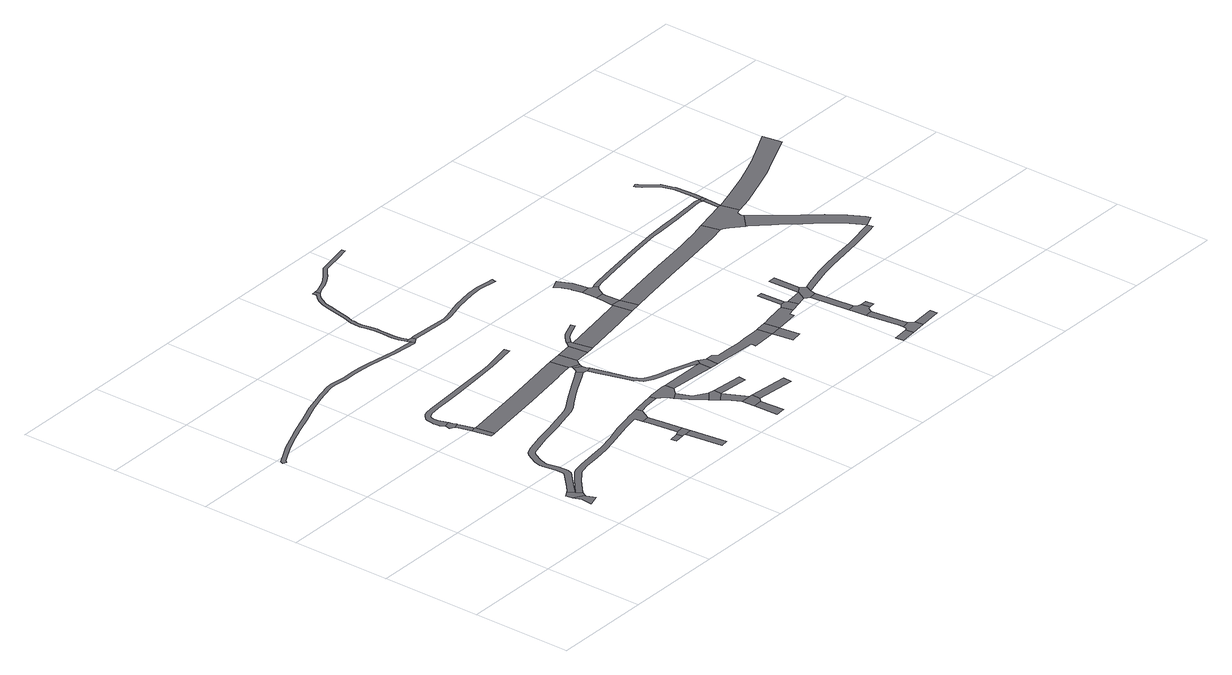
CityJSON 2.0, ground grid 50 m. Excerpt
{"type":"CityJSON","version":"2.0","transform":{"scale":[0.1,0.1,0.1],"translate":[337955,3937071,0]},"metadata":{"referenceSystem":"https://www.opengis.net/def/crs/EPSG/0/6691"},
"CityObjects":{
"road1":{"type":"Road","attributes":{"RoadStructureAttribute.sectionType":"1"},"geometry":[{"type":"MultiSurface","lod":"1","boundaries":[[[0,1,2,3,4,5]]]}]},
"road2":{"type":"Road","geometry":[{"type":"MultiSurface","lod":"1","boundaries":[[[0,5,6,7,8,9,10,11]]]}]},
"road3":{"type":"Road","geometry":[{"type":"MultiSurface","lod":"1","boundaries":[[[12,13,14,15,16,17,18,19,20]]]}]},
"road4":{"type":"Road","geometry":[{"type":"MultiSurface","lod":"1","boundaries":[[[21,22,23,24,25,26]]]}]},
"road5":{"type":"Road","attributes":{"RoadStructureAttribute.sectionType":"1"},"geometry":[{"type":"MultiSurface","lod":"1","boundaries":[[[21,27,17,16,28,22]]]}]},
"road6":{"type":"Road","attributes":{"RoadStructureAttribute.sectionType":"1"},"geometry":[{"type":"MultiSurface","lod":"1","boundaries":[[[29,30,31,32,33,34,35,36,37,38,39,40,41,42,43,44,45,46,47,48,49,50,51,52,53,54,55,56,57,58,59,60,61,62,63,64,65,66,67,68,69,70,71,72,73]]]}]},
"road7":{"type":"Road","attributes":{"RoadStructureAttribute.sectionType":"1"},"geometry":[{"type":"MultiSurface","lod":"1","boundaries":[[[74,75,76,77,78,79,80,81,82,83,84,85,86,87,88,89,7,6,90,91,92,93,94,95,96,97,98,99,100,101,102,103,104,105]]]}]},
"road8":{"type":"Road","attributes":{"RoadStructureAttribute.sectionType":"1"},"geometry":[{"type":"MultiSurface","lod":"1","boundaries":[[[106,107,108,109,110,111,112,113,114,115,116,117,118,119,120,121,122,123,124,125,126,127,9,8,128,129,130,131,132,133,134,135,136,137,138,139,140,141,142,143,144,145,146,147,148,149,150]]]}]},
"road9":{"type":"Road","geometry":[{"type":"MultiSurface","lod":"1","boundaries":[[[151,152,153,154]]]}]},
"road10":{"type":"Road","attributes":{"RoadStructureAttribute.sectionType":"1"},"geometry":[{"type":"MultiSurface","lod":"1","boundaries":[[[155,156,157,158]]]}]},
"road11":{"type":"Road","geometry":[{"type":"MultiSurface","lod":"1","boundaries":[[[157,159,160,161,154,153,162,163,158]]]}]},
"road12":{"type":"Road","attributes":{"RoadStructureAttribute.sectionType":"1"},"geometry":[{"type":"MultiSurface","lod":"1","boundaries":[[[164,165,166,167,168,169,170,171,172,173,174,175,176,177,178,179,180,181,182,183,184,185,186,187,188,189,190,191,192,193,12,20]]]}]},
"road13":{"type":"Road","attributes":{"function":"2","RoadStructureAttribute.sectionType":"1"},"geometry":[{"type":"MultiSurface","lod":"1","boundaries":[[[194,195,196,197,198,199,200,201,202,203,204,26,25]]]}]},
"road14":{"type":"Road","attributes":{"RoadStructureAttribute.sectionType":"1"},"geometry":[{"type":"MultiSurface","lod":"1","boundaries":[[[205,206,104,103,207,208,161,160]]]}]},
"road15":{"type":"Road","geometry":[{"type":"MultiSurface","lod":"1","boundaries":[[[209,74,105,210,211,212,213,214]]]}]},
"road16":{"type":"Road","geometry":[{"type":"MultiSurface","lod":"1","boundaries":[[[213,215,216,217,218,219,220,221,222,223,214]]]}]},
"road17":{"type":"Road","geometry":[{"type":"MultiSurface","lod":"1","boundaries":[[[224,225,226,227,228,229,29,73]]]}]},
"road18":{"type":"Road","attributes":{"RoadStructureAttribute.sectionType":"1"},"geometry":[{"type":"MultiSurface","lod":"1","boundaries":[[[230,231,218,217,232,233,234,235]]]}]},
"road19":{"type":"Road","attributes":{"RoadStructureAttribute.sectionType":"1"},"geometry":[{"type":"MultiSurface","lod":"1","boundaries":[[[236,237,238,239]]]}]},
"road20":{"type":"Road","geometry":[{"type":"MultiSurface","lod":"1","boundaries":[[[240,241,242,230,235]]]}]},
"road21":{"type":"Road","geometry":[{"type":"MultiSurface","lod":"1","boundaries":[[[243,150,149,244,245,246,247,248]]]}]},
"road22":{"type":"Road","attributes":{"RoadStructureAttribute.sectionType":"1"},"geometry":[{"type":"MultiSurface","lod":"1","boundaries":[[[249,250,248,247,251,252,253]]]}]},
"road23":{"type":"Road","attributes":{"RoadStructureAttribute.sectionType":"1"},"geometry":[{"type":"MultiSurface","lod":"1","boundaries":[[[240,254,255,256,257,241]]]}]},
"road24":{"type":"Road","geometry":[{"type":"MultiSurface","lod":"1","boundaries":[[[236,239,258,259,257,256]]]}]},
"road25":{"type":"Road","geometry":[{"type":"MultiSurface","lod":"1","boundaries":[[[252,260,261,262,199,198,263,253]]]}]},
"road26":{"type":"Road","geometry":[{"type":"MultiSurface","lod":"1","boundaries":[[[264,265,266,267,268,269,270,271,272,273,274,275,276,277,278,279,280,281,282,283,284,228,227,285,286,287,288,289,290,291,292,293,294,295,296,297,298,299,300,301,302,303]]]}]},
"road27":{"type":"Road","attributes":{"RoadStructureAttribute.sectionType":"1"},"geometry":[{"type":"MultiSurface","lod":"1","boundaries":[[[304,305,242,241]]]}]},
"road28":{"type":"Road","attributes":{"function":"2","RoadStructureAttribute.sectionType":"1"},"geometry":[{"type":"MultiSurface","lod":"1","boundaries":[[[306,307,262,261]]]}]},
"road29":{"type":"Road","attributes":{"RoadStructureAttribute.sectionType":"1"},"geometry":[{"type":"MultiSurface","lod":"1","boundaries":[[[308,309,310,311,220,219]]]}]},
"road30":{"type":"Road","attributes":{"RoadStructureAttribute.sectionType":"1"},"geometry":[{"type":"MultiSurface","lod":"1","boundaries":[[[244,312,313,314,315,316,317,318,319,320,310,321,322,323,324,325,326,327,328,329,330,331,245]]]}]},
"road31":{"type":"Road","geometry":[{"type":"MultiSurface","lod":"1","boundaries":[[[332,333,259,258]]]}]},
"road32":{"type":"Road","geometry":[{"type":"MultiSurface","lod":"1","boundaries":[[[334,335,307,306,336,337,338]]]}]},
"road33":{"type":"Road","geometry":[{"type":"MultiSurface","lod":"1","boundaries":[[[321,310,309,339,340]]]}]},
"road34":{"type":"Road","geometry":[{"type":"MultiSurface","lod":"1","boundaries":[[[334,341,342,343,344,345,346,347,335]]]}]},
"road35":{"type":"Road","attributes":{"RoadStructureAttribute.sectionType":"1"},"geometry":[{"type":"MultiSurface","lod":"1","boundaries":[[[224,348,349,350,351,352,353,354,355,356,357,358,359,360,361,362,363,364,365,225]]]}]},
"road36":{"type":"Road","attributes":{"function":"2","RoadStructureAttribute.sectionType":"1"},"geometry":[{"type":"MultiSurface","lod":"1","boundaries":[[[366,367,368,338,337,369,370]]]}]},
"road37":{"type":"Road","attributes":{"RoadStructureAttribute.sectionType":"1"},"geometry":[{"type":"MultiSurface","lod":"1","boundaries":[[[371,372,373,374,375,376,377,378,379,380,381,382,383,384,385,386,387,388,389,390,391,264,303]]]}]},
"road38":{"type":"Road","attributes":{"RoadStructureAttribute.sectionType":"1"},"geometry":[{"type":"MultiSurface","lod":"1","boundaries":[[[339,392,393,394,395,396,397,398,399,400,401,402,403,404,405,406,407,340]]]}]},
"road39":{"type":"Road","geometry":[{"type":"MultiSurface","lod":"1","boundaries":[[[408,366,370,409,410]]]}]},
"road40":{"type":"Road","attributes":{"RoadStructureAttribute.sectionType":"1"},"geometry":[{"type":"MultiSurface","lod":"1","boundaries":[[[411,412,413,414,408,410]]]}]},
"road41":{"type":"Road","geometry":[{"type":"MultiSurface","lod":"1","boundaries":[[[415,416,417,418]]]}]},
"road42":{"type":"Road","geometry":[{"type":"MultiSurface","lod":"1","boundaries":[[[400,418,417,419,420,401]]]}]},
"road43":{"type":"Road","attributes":{"RoadStructureAttribute.sectionType":"1"},"geometry":[{"type":"MultiSurface","lod":"1","boundaries":[[[421,422,423,424,425,426,427,428,429,430,431,432,433]]]}]},
"road44":{"type":"Road","geometry":[{"type":"MultiSurface","lod":"1","boundaries":[[[434,435,436,433,432,437,413,412,438,439]]]}]},
"road45":{"type":"Road","attributes":{"RoadStructureAttribute.sectionType":"1"},"geometry":[{"type":"MultiSurface","lod":"1","boundaries":[[[440,441,442,443,444,445,446,419,417]]]}]},
"road46":{"type":"Road","attributes":{"RoadStructureAttribute.sectionType":"1"},"geometry":[{"type":"MultiSurface","lod":"1","boundaries":[[[447,448,449,450]]]}]},
"road47":{"type":"Road","geometry":[{"type":"MultiSurface","lod":"1","boundaries":[[[443,442,451,452,453,454]]]}]},
"road48":{"type":"Road","geometry":[{"type":"MultiSurface","lod":"1","boundaries":[[[453,455,456,454]]]}]},
"road49":{"type":"Road","geometry":[{"type":"MultiSurface","lod":"1","boundaries":[[[457,458,459,447,450,460,461,462]]]}]},
"road50":{"type":"Road","attributes":{"RoadStructureAttribute.sectionType":"1"},"geometry":[{"type":"MultiSurface","lod":"1","boundaries":[[[463,464,465,466,457,462]]]}]},
"road51":{"type":"Road","attributes":{"RoadStructureAttribute.sectionType":"1"},"geometry":[{"type":"MultiSurface","lod":"1","boundaries":[[[467,452,451,468,469,470]]]}]},
"road52":{"type":"Road","geometry":[{"type":"MultiSurface","lod":"1","boundaries":[[[471,465,464,472,473,474,475,476,477]]]}]},
"road53":{"type":"Road","attributes":{"RoadStructureAttribute.sectionType":"1"},"geometry":[{"type":"MultiSurface","lod":"1","boundaries":[[[476,478,479,477]]]}]},
"road54":{"type":"Road","attributes":{"RoadStructureAttribute.sectionType":"1"},"geometry":[{"type":"MultiSurface","lod":"1","boundaries":[[[460,480,481,461]]]}]},
"road55":{"type":"Road","geometry":[{"type":"MultiSurface","lod":"1","boundaries":[[[469,479,478,482,483,484,470]]]}]},
"road56":{"type":"Road","attributes":{"function":"2","RoadStructureAttribute.sectionType":"1"},"geometry":[{"type":"MultiSurface","lod":"1","boundaries":[[[485,486,487,488,489,490,491,410,409,492,493,494,495,496,497]]]}]},
"road57":{"type":"Road","geometry":[{"type":"MultiSurface","lod":"1","boundaries":[[[473,498,499,474]]]}]},
"road58":{"type":"Road","geometry":[{"type":"MultiSurface","lod":"1","boundaries":[[[484,500,501,470]]]}]},
"road59":{"type":"Road","attributes":{"RoadStructureAttribute.sectionType":"1"},"geometry":[{"type":"MultiSurface","lod":"1","boundaries":[[[502,503,504,505,506,507,508,509,510,511,512,434,439,513,514,515,516,517,518,519,520,521,522,523,524,525]]]}]},
"road60":{"type":"Road","attributes":{"RoadStructureAttribute.sectionType":"1"},"geometry":[{"type":"MultiSurface","lod":"1","boundaries":[[[526,527,528,529,530,531,532,483,482,533,534,535,536,537,538,539,540,541]]]}]},
"road61":{"type":"Road","geometry":[{"type":"MultiSurface","lod":"1","boundaries":[[[542,543,544,485,497,545,546,547,548,549,550,551,552,553,554]]]}]},
"road62":{"type":"Road","geometry":[{"type":"MultiSurface","lod":"1","boundaries":[[[555,556,542,554]]]}]},
"road63":{"type":"Road","attributes":{"RoadStructureAttribute.sectionType":"1"},"geometry":[{"type":"MultiSurface","lod":"1","boundaries":[[[557,558,559,560,561,562,563,564,565,566,548,547,567,568,569,570,571,572,573,574,541]]]}]},
"road64":{"type":"Road","geometry":[{"type":"MultiSurface","lod":"1","boundaries":[[[524,556,555,575,525]]]}]},
"road65":{"type":"Road","attributes":{"RoadStructureAttribute.sectionType":"1"},"geometry":[{"type":"MultiSurface","lod":"1","boundaries":[[[575,576,577,578,579,580,581,582,583,584,585,586,587,588,589,590,591,592,593,525]]]}]},
"road66":{"type":"Road","attributes":{"function":"2","RoadStructureAttribute.sectionType":"1"},"geometry":[{"type":"MultiSurface","lod":"1","boundaries":[[[594,595,596,597,598,599,600,601,602,603,604,605,606,607,608,609,610,611,612,554,553]]]}]}
},
"vertices":[
[549,292,0],[567,253,0],[558,198,0],[617,216,0],[598,258,0],[602,265,0],
[614,288,0],[594,310,0],[593,312,0],[573,344,0],[555,332,0],[544,326,0],
[693,1110,0],[686,1085,0],[690,1084,0],[691,1083,0],[708,1071,0],[737,1081,0],[737,1082,0],[730,1101,0],[725,1119,0],
[761,1002,0],[734,994,0],[749,900,0],[767,903,0],[776,904,0],[762,998,0],
[742,1067,0],[718,1057,0],
[1168,1677,0],[1059,1686,0],[909,1709,0],[860,1714,0],[807,1716,0],[764,1716,0],[744,1717,0],[671,1727,0],[640,1724,0],[576,1709,0],[545,1700,0],[536,1697,0],[449,1672,0],[356,1635,0],[261,1601,0],[252,1597,0],[206,1578,0],[120,1542,0],[74,1518,0],[18,1488,0],[11,1484,0],[3,1468,0],[21,1459,0],[26,1470,0],[28,1471,0],[49,1482,0],[128,1524,0],[206,1557,0],[259,1579,0],[268,1582,0],[363,1617,0],[455,1653,0],[526,1674,0],[543,1679,0],[580,1690,0],[643,1704,0],[670,1706,0],[743,1697,0],[764,1696,0],[807,1696,0],[859,1694,0],[906,1689,0],[1056,1666,0],[1170,1657,0],[1177,1661,0],
[1319,549,0],[1293,543,0],[1246,534,0],[1230,530,0],[1158,515,0],[1139,510,0],[1053,486,0],[969,467,0],[918,458,0],[864,452,0],[803,444,0],[752,432,0],[733,425,0],[708,407,0],[672,379,0],[594,311,0],[691,356,0],[726,383,0],[747,399,0],[760,403,0],[809,415,0],[867,422,0],[922,428,0],[975,438,0],[1060,457,0],[1134,477,0],[1166,486,0],[1237,501,0],[1252,504,0],[1257,463,0],[1297,468,0],[1326,520,0],
[1376,934,0],[1295,889,0],[1281,882,0],[1221,847,0],[1175,818,0],[1144,799,0],[1114,785,0],[992,754,0],[960,747,0],[866,727,0],[774,701,0],[740,688,0],[721,671,0],[692,615,0],[682,581,0],[682,576,0],[681,562,0],[691,501,0],[692,460,0],[688,450,0],[610,374,0],[581,349,0],[628,349,0],[714,431,0],[722,455,0],[720,506,0],[711,564,0],[712,576,0],[713,580,0],[720,604,0],[745,653,0],[756,662,0],[774,670,0],[873,698,0],[1000,724,0],[1002,725,0],[1124,757,0],[1159,772,0],[1191,793,0],[1236,821,0],[1257,833,0],[1309,863,0],[1390,907,0],[1429,927,0],[1411,956,0],
[1210,268,0],[1214,241,0],[1265,248,0],[1261,277,0],
[1307,63,0],[1346,68,0],[1325,251,0],[1285,247,0],
[1323,268,0],[1320,293,0],[1280,288,0],[1275,249,0],[1280,248,0],
[711,1168,0],[710,1191,0],[713,1205,0],[718,1211,0],[725,1216,0],[734,1219,0],[744,1223,0],[763,1226,0],[798,1230,0],[878,1235,0],[954,1241,0],[1068,1252,0],[1223,1266,0],[1310,1280,0],[1374,1293,0],[1369,1318,0],[1215,1287,0],[1159,1282,0],[1130,1280,0],[768,1252,0],[736,1247,0],[717,1242,0],[706,1234,0],[690,1217,0],[684,1204,0],[680,1179,0],[678,1163,0],[677,1144,0],[680,1133,0],[684,1123,0],
[974,933,0],[1101,950,0],[1329,986,0],[1333,987,0],[1422,1002,0],[1411,1096,0],[1406,1095,0],[1385,1092,0],[1314,1080,0],[1087,1044,0],[961,1027,0],
[1303,416,0],[1301,433,0],[1261,433,0],[1279,296,0],
[1344,555,0],[1365,529,0],[1396,534,0],[1431,536,0],[1447,538,0],[1442,570,0],
[1464,528,0],[1481,507,0],[1495,480,0],[1533,500,0],[1561,531,0],[1561,578,0],[1541,578,0],[1461,573,0],[1458,573,0],
[1203,1677,0],[1200,1697,0],[1192,1696,0],[1182,1699,0],[1164,1693,0],[1167,1681,0],
[1625,387,0],[1563,429,0],[1502,467,0],[1511,450,0],[1529,419,0],[1580,353,0],
[1662,162,0],[1666,40,0],[1716,44,0],[1708,164,0],
[1611,312,0],[1656,347,0],[1659,384,0],
[1416,958,0],[1447,920,0],[1474,928,0],[1468,947,0],[1466,962,0],[1431,984,0],
[1433,990,0],[1433,986,0],[1469,978,0],[1470,980,0],[1433,995,0],
[1627,291,0],[1660,230,0],[1660,229,0],[1714,231,0],
[1727,186,0],[1731,230,0],
[1476,994,0],[1491,1010,0],[1480,1104,0],[1431,999,0],
[1250,2271,0],[1229,2268,0],[1231,2252,0],[1236,2251,0],[1215,2233,0],[1198,2210,0],[1182,2176,0],[1173,2145,0],[1164,2095,0],[1149,2027,0],[1139,1999,0],[1137,1985,0],[1133,1957,0],[1133,1931,0],[1141,1903,0],[1147,1860,0],[1147,1839,0],[1146,1810,0],[1145,1764,0],[1151,1730,0],[1160,1704,0],[1171,1734,0],[1165,1766,0],[1166,1810,0],[1165,1838,0],[1165,1862,0],[1158,1906,0],[1151,1934,0],[1151,1956,0],[1155,1984,0],[1156,1995,0],[1167,2022,0],[1181,2092,0],[1191,2140,0],[1199,2170,0],[1214,2202,0],[1228,2224,0],[1242,2238,0],[1244,2239,0],[1253,2245,0],
[1811,332,0],[1815,370,0],
[1574,1019,0],[1564,1114,0],
[1729,520,0],[1801,516,0],[1803,578,0],[1779,578,0],
[1458,882,0],[1496,748,0],[1507,710,0],[1508,709,0],[1529,673,0],[1570,649,0],[1613,634,0],[1668,623,0],[1735,602,0],[1816,600,0],[1813,601,0],[1743,626,0],[1674,647,0],[1620,659,0],[1581,672,0],[1547,692,0],[1533,715,0],[1531,720,0],[1520,755,0],[1483,895,0],
[1925,169,0],[1929,212,0],
[1600,1131,0],[1583,1142,0],[1610,1023,0],[1617,1024,0],[1601,1118,0],
[1848,514,0],[1851,578,0],
[1628,1160,0],[1646,1172,0],[1721,1202,0],[1713,1221,0],[1636,1190,0],[1616,1176,0],[1584,1144,0],
[1208,1678,0],[1213,1678,0],[1359,1671,0],[1416,1670,0],[1450,1676,0],[1547,1702,0],[1653,1719,0],[1713,1723,0],[1807,1712,0],[1809,1732,0],[1780,1735,0],[1714,1743,0],[1650,1739,0],[1543,1722,0],[1446,1696,0],[1414,1690,0],[1360,1691,0],[1212,1699,0],
[1960,1180,0],[1937,1176,0],[1850,1161,0],[1866,1067,0],[1976,1087,0],
[1276,2257,0],[1323,2272,0],[1356,2290,0],[1374,2302,0],[1391,2314,0],[1409,2329,0],[1420,2339,0],[1425,2343,0],[1436,2351,0],[1464,2357,0],[1542,2371,0],[1608,2386,0],[1604,2403,0],[1538,2389,0],[1460,2375,0],[1429,2368,0],[1414,2357,0],[1380,2328,0],[1347,2305,0],[1316,2289,0],[1269,2273,0],
[1871,513,0],[1959,508,0],[2045,505,0],[2070,504,0],[2071,478,0],[2168,484,0],[2179,485,0],[2194,487,0],[2197,487,0],[2187,563,0],[2168,560,0],[2085,556,0],[2044,553,0],[1972,555,0],[1905,557,0],[1886,578,0],
[1961,1191,0],[2031,1097,0],[2015,1185,0],
[2009,1260,0],[2010,1278,0],[1967,1279,0],[1966,1237,0],
[2212,384,0],[2270,393,0],[2257,493,0],[2197,484,0],
[2246,571,0],[2196,564,0],
[2011,1369,0],[2006,1401,0],[2001,1437,0],[1987,1471,0],[1980,1487,0],[1970,1505,0],[1921,1482,0],[1940,1450,0],[1954,1410,0],[1955,1407,0],[1965,1367,0],[1966,1356,0],[2012,1359,0],
[2032,1347,0],[2027,1347,0],[2019,1349,0],[1968,1321,0],[2032,1318,0],[2046,1328,0],
[2381,511,0],[2378,533,0],[2415,542,0],[2400,597,0],[2375,594,0],[2277,576,0],[2262,573,0],
[2582,53,0],[2501,44,0],[2505,2,0],[2587,11,0],
[2471,558,0],[2458,605,0],[2446,614,0],[2419,612,0],
[2440,739,0],[2414,740,0],
[2598,75,0],[2595,61,0],[2591,57,0],[2666,20,0],[2662,61,0],[2639,82,0],
[2636,105,0],[2615,270,0],[2576,265,0],[2597,101,0],
[2468,607,0],[2503,566,0],[2523,569,0],[2548,618,0],
[2569,318,0],[2627,293,0],[2641,295,0],[2634,339,0],[2620,342,0],[2605,357,0],[2566,353,0],
[2586,556,0],[2546,550,0],
[2782,34,0],[2781,72,0],
[2592,585,0],[2608,620,0],[2583,641,0],
[2737,1307,0],[2662,1289,0],[2594,1276,0],[2552,1269,0],[2414,1248,0],[2353,1239,0],[2104,1198,0],[2118,1112,0],[2368,1153,0],[2387,1156,0],[2564,1183,0],[2685,1203,0],[2758,1219,0],
[2671,300,0],[2667,341,0],
[2579,778,0],[2544,777,0],
[2899,1455,0],[2878,1457,0],[2817,1451,0],[2811,1451,0],[2723,1442,0],[2634,1437,0],[2533,1430,0],[2385,1410,0],[2154,1374,0],[2078,1362,0],[2047,1354,0],[2056,1335,0],[2083,1342,0],[2213,1363,0],[2387,1390,0],[2535,1410,0],[2595,1414,0],[2724,1422,0],[2731,1423,0],[2819,1431,0],[2878,1437,0],[2895,1436,0],[2905,1432,0],[2911,1452,0],
[3147,735,0],[3071,717,0],[3021,707,0],[2930,694,0],[2823,677,0],[2744,660,0],[2645,632,0],[2654,603,0],[2751,631,0],[2828,648,0],[2935,664,0],[3026,678,0],[3077,688,0],[3153,705,0],[3193,714,0],[3187,743,0],
[2907,1350,0],[2906,1345,0],[2749,1310,0],[2773,1216,0],[2799,1199,0],[2853,1151,0],[2919,1215,0],[2916,1230,0],[2919,1244,0],[2925,1253,0],[2937,1257,0],[2948,1260,0],[2927,1349,0],
[2930,1430,0],[2910,1431,0],
[3251,772,0],[3241,794,0],[3202,865,0],[3198,872,0],[3145,944,0],[3078,1021,0],[3035,1071,0],[2999,1114,0],[2954,1173,0],[2935,1197,0],[2860,1145,0],[2931,1072,0],[2952,1048,0],[3021,968,0],[3086,901,0],[3114,866,0],[3139,835,0],[3178,763,0],
[2931,1451,0],
[2933,1491,0],[2933,1492,0],[2926,1597,0],[2924,1604,0],[2912,1645,0],[2906,1665,0],[2854,1725,0],[2845,1742,0],[2839,1753,0],[2820,1746,0],[2824,1737,0],[2837,1713,0],[2888,1655,0],[2893,1639,0],[2906,1594,0],[2906,1593,0],[2913,1491,0],[2912,1485,0],
[3034,1280,0],[3184,1332,0],[3275,1366,0],[3286,1371,0],[3308,1380,0],[3310,1381,0],[3432,1436,0],[3498,1465,0],[3522,1476,0],[3505,1574,0],[3504,1573,0],[3458,1552,0],[3411,1529,0],[3320,1484,0],[3311,1479,0],[3309,1478,0],[3253,1455,0],[3154,1417,0],[3010,1373,0]
]}
